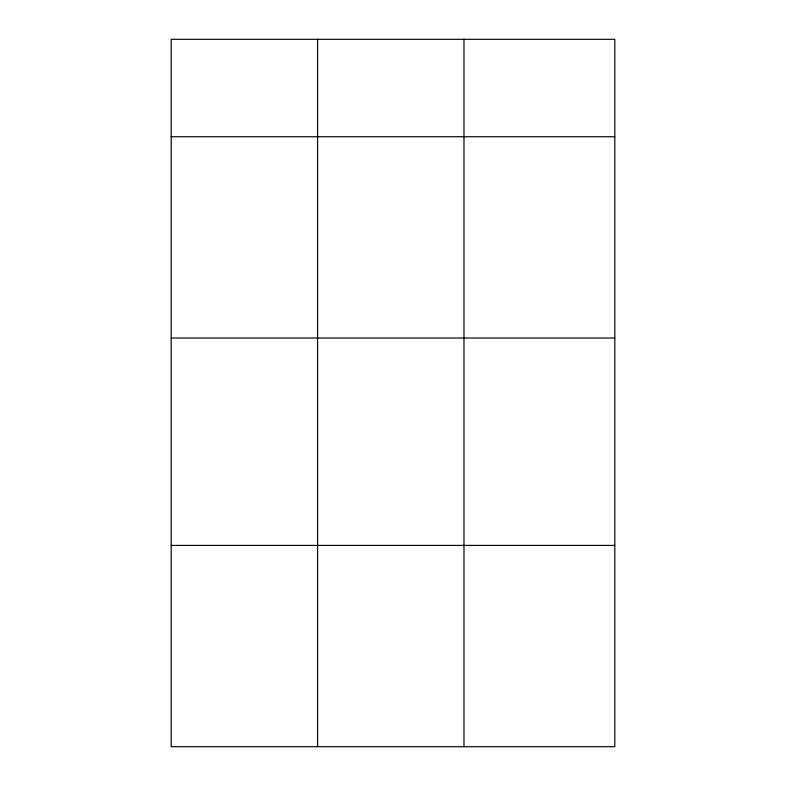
<?xml version="1.0" encoding="UTF-8"?>
<svg xmlns="http://www.w3.org/2000/svg" width="786" height="786" viewBox="0 0 786 786"><rect width="100%" height="100%" fill="white"/><g stroke="black" fill="none" stroke-linecap="round" stroke-linejoin="round"><path stroke-width="1.18" d="M614.799 338.029L614.799 39.3L171.201 39.3L171.201 746.7L614.799 746.7L614.799 338.029L171.201 338.029M171.201 136.735L614.799 136.735M171.201 545.415L614.799 545.415M463.976 39.3L463.976 746.7M317.583 39.3L317.583 746.7"/></g></svg>
